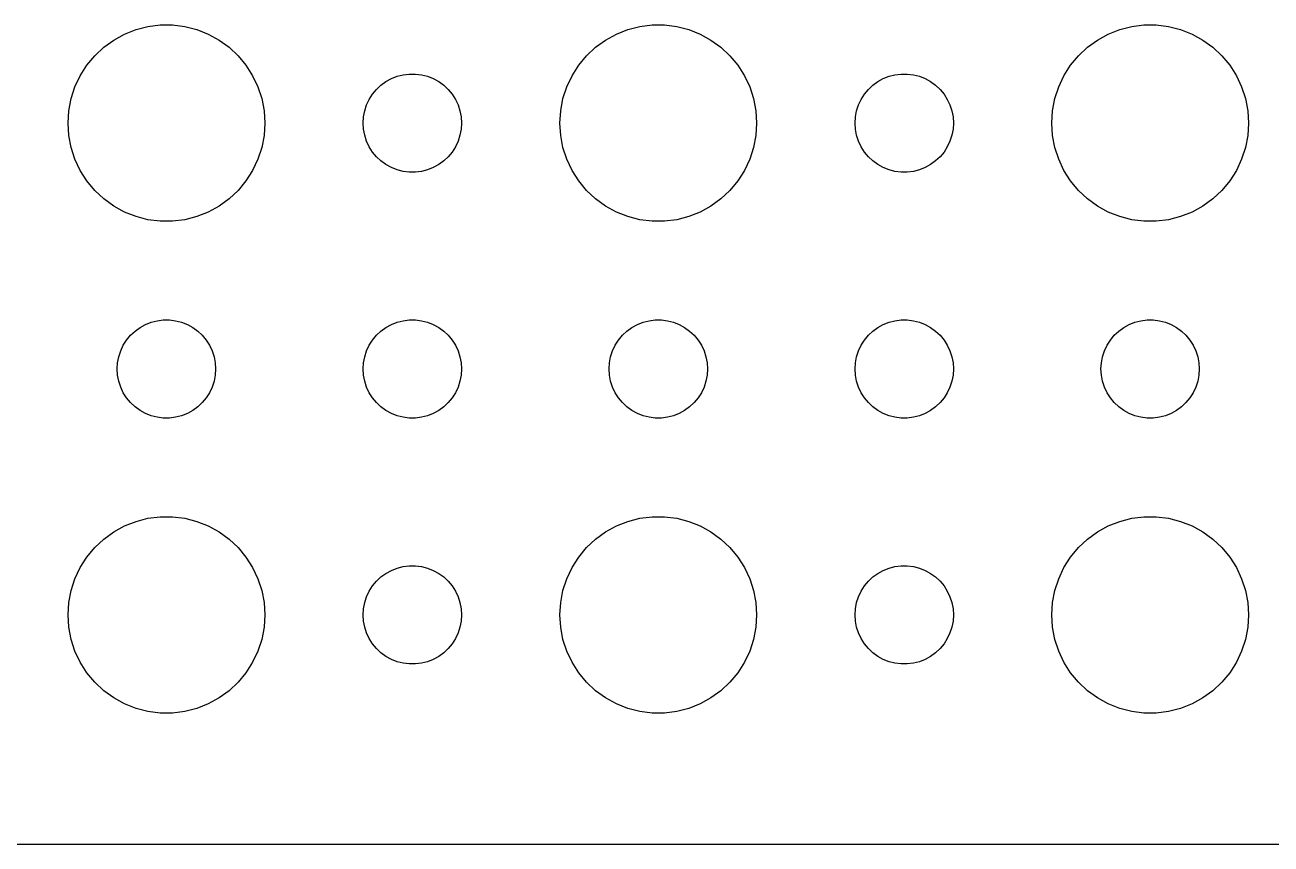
# Model space of a CAD drawing. Header units: metres. Extents: x -134 to 134, y 176 to 508.
# Drawn here: x -71.81 to -33.81, y 290.01 to 314.99 of the extents above; entities that cross this region are included whole.
import ezdxf

# ---------------------------------------------------------------- set-up
doc = ezdxf.new("R2010")
doc.units = ezdxf.units.M

msp = doc.modelspace()

# ---------------------------------------------------------------- linework, layer by layer
for p, q in [((-69.1075, 314.533), (-68.7773, 314.714)), ((-68.7773, 314.714), (-68.427, 314.853)), ((-68.427, 314.853), (-68.0621, 314.947)), ((-68.0621, 314.947), (-67.6884, 314.994)), ((-67.6884, 314.994), (-67.3116, 314.994)), ((-67.3116, 314.994), (-66.9379, 314.947)), ((-66.9379, 314.947), (-66.573, 314.853)), ((-66.573, 314.853), (-66.2227, 314.714)), ((-66.2227, 314.714), (-65.8925, 314.533)), ((-54.1075, 314.533), (-53.7773, 314.714)), ((-53.7773, 314.714), (-53.427, 314.853)), ((-53.427, 314.853), (-53.0621, 314.947)), ((-53.0621, 314.947), (-52.6884, 314.994)), ((-52.6884, 314.994), (-52.3116, 314.994)), ((-52.3116, 314.994), (-51.9379, 314.947)), ((-51.9379, 314.947), (-51.5729, 314.853)), ((-51.5729, 314.853), (-51.2227, 314.714)), ((-51.2227, 314.714), (-50.8925, 314.533)), ((-39.1075, 314.533), (-38.7773, 314.714)), ((-38.7773, 314.714), (-38.427, 314.853)), ((-38.427, 314.853), (-38.0621, 314.947)), ((-38.0621, 314.947), (-37.6884, 314.994)), ((-37.6884, 314.994), (-37.3116, 314.994)), ((-37.3116, 314.994), (-36.9379, 314.947)), ((-36.9379, 314.947), (-36.5729, 314.853)), ((-36.5729, 314.853), (-36.2227, 314.714)), ((-36.2227, 314.714), (-35.8925, 314.533)), ((-69.6869, 314.054), (-69.4123, 314.312)), ((-69.4123, 314.312), (-69.1075, 314.533)), ((-65.8925, 314.533), (-65.5877, 314.312)), ((-65.5877, 314.312), (-65.3131, 314.054)), ((-54.6869, 314.054), (-54.4123, 314.312)), ((-54.4123, 314.312), (-54.1075, 314.533)), ((-50.8925, 314.533), (-50.5877, 314.312)), ((-50.5877, 314.312), (-50.3131, 314.054)), ((-39.6869, 314.054), (-39.4123, 314.312)), ((-39.4123, 314.312), (-39.1075, 314.533)), ((-35.8925, 314.533), (-35.5877, 314.312)), ((-35.5877, 314.312), (-35.3131, 314.054)), ((-69.927, 313.763), (-69.6869, 314.054)), ((-65.3131, 314.054), (-65.073, 313.763)), ((-54.927, 313.763), (-54.6869, 314.054)), ((-50.3131, 314.054), (-50.0729, 313.763)), ((-39.927, 313.763), (-39.6869, 314.054)), ((-35.3131, 314.054), (-35.0729, 313.763)), ((-70.1289, 313.445), (-69.927, 313.763)), ((-65.073, 313.763), (-64.8711, 313.445)), ((-55.1289, 313.445), (-54.927, 313.763)), ((-50.0729, 313.763), (-49.8711, 313.445)), ((-40.1289, 313.445), (-39.927, 313.763)), ((-35.0729, 313.763), (-34.8711, 313.445)), ((-70.2893, 313.104), (-70.1289, 313.445)), ((-64.8711, 313.445), (-64.7107, 313.104)), ((-61.0934, 313.027), (-60.9561, 313.156)), ((-60.9561, 313.156), (-60.8037, 313.266)), ((-60.8037, 313.266), (-60.6387, 313.357)), ((-60.6387, 313.357), (-60.4635, 313.427)), ((-60.4635, 313.427), (-60.2811, 313.473)), ((-60.2811, 313.473), (-60.0942, 313.497)), ((-60.0942, 313.497), (-59.9058, 313.497)), ((-59.9058, 313.497), (-59.7189, 313.473)), ((-59.7189, 313.473), (-59.5365, 313.427)), ((-59.5365, 313.427), (-59.3613, 313.357)), ((-59.3613, 313.357), (-59.1963, 313.266)), ((-59.1963, 313.266), (-59.0439, 313.156)), ((-59.0439, 313.156), (-58.9065, 313.027)), ((-55.2893, 313.104), (-55.1289, 313.445)), ((-49.8711, 313.445), (-49.7107, 313.104)), ((-46.0934, 313.027), (-45.9561, 313.156)), ((-45.9561, 313.156), (-45.8037, 313.266)), ((-45.8037, 313.266), (-45.6387, 313.357)), ((-45.6387, 313.357), (-45.4635, 313.427)), ((-45.4635, 313.427), (-45.2811, 313.473)), ((-45.2811, 313.473), (-45.0942, 313.497)), ((-45.0942, 313.497), (-44.9058, 313.497)), ((-44.9058, 313.497), (-44.7189, 313.473)), ((-44.7189, 313.473), (-44.5365, 313.427)), ((-44.5365, 313.427), (-44.3613, 313.357)), ((-44.3613, 313.357), (-44.1963, 313.266)), ((-44.1963, 313.266), (-44.0439, 313.156)), ((-44.0439, 313.156), (-43.9065, 313.027)), ((-40.2893, 313.104), (-40.1289, 313.445)), ((-34.8711, 313.445), (-34.7107, 313.104)), ((-70.4057, 312.746), (-70.2893, 313.104)), ((-64.7107, 313.104), (-64.5943, 312.746)), ((-61.3145, 312.723), (-61.2135, 312.882)), ((-61.2135, 312.882), (-61.0934, 313.027)), ((-58.9065, 313.027), (-58.7865, 312.882)), ((-58.7865, 312.882), (-58.6855, 312.723)), ((-55.4057, 312.746), (-55.2893, 313.104)), ((-49.7107, 313.104), (-49.5942, 312.746)), ((-46.3145, 312.723), (-46.2135, 312.882)), ((-46.2135, 312.882), (-46.0934, 313.027)), ((-43.9065, 313.027), (-43.7865, 312.882)), ((-43.7865, 312.882), (-43.6855, 312.723)), ((-40.4057, 312.746), (-40.2893, 313.104)), ((-34.7107, 313.104), (-34.5942, 312.746)), ((-70.4763, 312.376), (-70.4057, 312.746)), ((-64.5943, 312.746), (-64.5237, 312.376)), ((-61.4529, 312.373), (-61.3947, 312.552)), ((-61.3947, 312.552), (-61.3145, 312.723)), ((-58.6855, 312.723), (-58.6053, 312.552)), ((-58.6053, 312.552), (-58.5471, 312.373)), ((-55.4763, 312.376), (-55.4057, 312.746)), ((-49.5942, 312.746), (-49.5237, 312.376)), ((-46.4529, 312.373), (-46.3947, 312.552)), ((-46.3947, 312.552), (-46.3145, 312.723)), ((-43.6855, 312.723), (-43.6053, 312.552)), ((-43.6053, 312.552), (-43.5471, 312.373)), ((-40.4763, 312.376), (-40.4057, 312.746)), ((-34.5942, 312.746), (-34.5237, 312.376)), ((-70.5, 312), (-70.4763, 312.376)), ((-64.5237, 312.376), (-64.5, 312)), ((-61.5, 312), (-61.4882, 312.188)), ((-61.4882, 312.188), (-61.4529, 312.373)), ((-58.5471, 312.373), (-58.5118, 312.188)), ((-58.5118, 312.188), (-58.5, 312)), ((-55.5, 312), (-55.4763, 312.376)), ((-49.5237, 312.376), (-49.5, 312)), ((-46.5, 312), (-46.4882, 312.188)), ((-46.4882, 312.188), (-46.4529, 312.373)), ((-43.5471, 312.373), (-43.5118, 312.188)), ((-43.5118, 312.188), (-43.5, 312)), ((-40.5, 312), (-40.4763, 312.376)), ((-34.5237, 312.376), (-34.5, 312)), ((-70.4763, 311.624), (-70.5, 312)), ((-64.5, 312), (-64.5237, 311.624)), ((-61.4882, 311.812), (-61.5, 312)), ((-61.4529, 311.627), (-61.4882, 311.812)), ((-61.3947, 311.448), (-61.4529, 311.627)), ((-58.5471, 311.627), (-58.6053, 311.448)), ((-58.5118, 311.812), (-58.5471, 311.627)), ((-58.5, 312), (-58.5118, 311.812)), ((-55.4763, 311.624), (-55.5, 312)), ((-49.5, 312), (-49.5237, 311.624)), ((-46.4882, 311.812), (-46.5, 312)), ((-46.4529, 311.627), (-46.4882, 311.812)), ((-46.3947, 311.448), (-46.4529, 311.627)), ((-43.5471, 311.627), (-43.6053, 311.448)), ((-43.5118, 311.812), (-43.5471, 311.627)), ((-43.5, 312), (-43.5118, 311.812)), ((-40.4763, 311.624), (-40.5, 312)), ((-34.5, 312), (-34.5237, 311.624)), ((-70.4057, 311.254), (-70.4763, 311.624)), ((-70.2893, 310.896), (-70.4057, 311.254)), ((-64.5943, 311.254), (-64.7107, 310.896)), ((-64.5237, 311.624), (-64.5943, 311.254)), ((-61.3145, 311.277), (-61.3947, 311.448)), ((-61.2135, 311.118), (-61.3145, 311.277)), ((-58.6855, 311.277), (-58.7865, 311.118)), ((-58.6053, 311.448), (-58.6855, 311.277)), ((-55.4057, 311.254), (-55.4763, 311.624)), ((-55.2893, 310.896), (-55.4057, 311.254)), ((-49.5942, 311.254), (-49.7107, 310.896)), ((-49.5237, 311.624), (-49.5942, 311.254)), ((-46.3145, 311.277), (-46.3947, 311.448)), ((-46.2135, 311.118), (-46.3145, 311.277)), ((-43.6855, 311.277), (-43.7865, 311.118)), ((-43.6053, 311.448), (-43.6855, 311.277)), ((-40.4057, 311.254), (-40.4763, 311.624)), ((-40.2893, 310.896), (-40.4057, 311.254)), ((-34.5942, 311.254), (-34.7107, 310.896)), ((-34.5237, 311.624), (-34.5942, 311.254)), ((-70.1289, 310.555), (-70.2893, 310.896)), ((-64.7107, 310.896), (-64.8711, 310.555)), ((-61.0934, 310.973), (-61.2135, 311.118)), ((-60.9561, 310.844), (-61.0934, 310.973)), ((-58.9065, 310.973), (-59.0439, 310.844)), ((-58.7865, 311.118), (-58.9065, 310.973)), ((-55.1289, 310.555), (-55.2893, 310.896)), ((-49.7107, 310.896), (-49.8711, 310.555)), ((-46.0934, 310.973), (-46.2135, 311.118)), ((-45.9561, 310.844), (-46.0934, 310.973)), ((-43.9065, 310.973), (-44.0439, 310.844)), ((-43.7865, 311.118), (-43.9065, 310.973)), ((-40.1289, 310.555), (-40.2893, 310.896)), ((-34.7107, 310.896), (-34.8711, 310.555)), ((-69.927, 310.237), (-70.1289, 310.555)), ((-64.8711, 310.555), (-65.073, 310.237)), ((-60.8037, 310.734), (-60.9561, 310.844)), ((-60.6387, 310.643), (-60.8037, 310.734)), ((-60.4635, 310.573), (-60.6387, 310.643)), ((-60.2811, 310.527), (-60.4635, 310.573)), ((-60.0942, 310.503), (-60.2811, 310.527)), ((-59.9058, 310.503), (-60.0942, 310.503)), ((-59.7189, 310.527), (-59.9058, 310.503)), ((-59.5365, 310.573), (-59.7189, 310.527)), ((-59.3613, 310.643), (-59.5365, 310.573)), ((-59.1963, 310.734), (-59.3613, 310.643)), ((-59.0439, 310.844), (-59.1963, 310.734)), ((-54.927, 310.237), (-55.1289, 310.555)), ((-49.8711, 310.555), (-50.0729, 310.237)), ((-45.8037, 310.734), (-45.9561, 310.844)), ((-45.6387, 310.643), (-45.8037, 310.734)), ((-45.4635, 310.573), (-45.6387, 310.643)), ((-45.2811, 310.527), (-45.4635, 310.573)), ((-45.0942, 310.503), (-45.2811, 310.527)), ((-44.9058, 310.503), (-45.0942, 310.503)), ((-44.7189, 310.527), (-44.9058, 310.503)), ((-44.5365, 310.573), (-44.7189, 310.527)), ((-44.3613, 310.643), (-44.5365, 310.573)), ((-44.1963, 310.734), (-44.3613, 310.643)), ((-44.0439, 310.844), (-44.1963, 310.734)), ((-39.927, 310.237), (-40.1289, 310.555)), ((-34.8711, 310.555), (-35.0729, 310.237)), ((-69.6869, 309.946), (-69.927, 310.237)), ((-65.073, 310.237), (-65.3131, 309.946)), ((-54.6869, 309.946), (-54.927, 310.237)), ((-50.0729, 310.237), (-50.3131, 309.946)), ((-39.6869, 309.946), (-39.927, 310.237)), ((-35.0729, 310.237), (-35.3131, 309.946)), ((-69.4123, 309.688), (-69.6869, 309.946)), ((-65.3131, 309.946), (-65.5877, 309.688)), ((-54.4123, 309.688), (-54.6869, 309.946)), ((-50.3131, 309.946), (-50.5877, 309.688)), ((-39.4123, 309.688), (-39.6869, 309.946)), ((-35.3131, 309.946), (-35.5877, 309.688)), ((-69.1075, 309.467), (-69.4123, 309.688)), ((-68.7773, 309.286), (-69.1075, 309.467)), ((-65.8925, 309.467), (-66.2227, 309.286)), ((-65.5877, 309.688), (-65.8925, 309.467)), ((-54.1075, 309.467), (-54.4123, 309.688)), ((-53.7773, 309.286), (-54.1075, 309.467)), ((-50.8925, 309.467), (-51.2227, 309.286)), ((-50.5877, 309.688), (-50.8925, 309.467)), ((-39.1075, 309.467), (-39.4123, 309.688)), ((-38.7773, 309.286), (-39.1075, 309.467)), ((-35.8925, 309.467), (-36.2227, 309.286)), ((-35.5877, 309.688), (-35.8925, 309.467)), ((-68.427, 309.147), (-68.7773, 309.286)), ((-68.0621, 309.053), (-68.427, 309.147)), ((-67.6884, 309.006), (-68.0621, 309.053)), ((-67.3116, 309.006), (-67.6884, 309.006)), ((-66.9379, 309.053), (-67.3116, 309.006)), ((-66.573, 309.147), (-66.9379, 309.053)), ((-66.2227, 309.286), (-66.573, 309.147)), ((-53.427, 309.147), (-53.7773, 309.286)), ((-53.0621, 309.053), (-53.427, 309.147)), ((-52.6884, 309.006), (-53.0621, 309.053)), ((-52.3116, 309.006), (-52.6884, 309.006)), ((-51.9379, 309.053), (-52.3116, 309.006)), ((-51.5729, 309.147), (-51.9379, 309.053)), ((-51.2227, 309.286), (-51.5729, 309.147)), ((-38.427, 309.147), (-38.7773, 309.286)), ((-38.0621, 309.053), (-38.427, 309.147)), ((-37.6884, 309.006), (-38.0621, 309.053)), ((-37.3116, 309.006), (-37.6884, 309.006)), ((-36.9379, 309.053), (-37.3116, 309.006)), ((-36.5729, 309.147), (-36.9379, 309.053)), ((-36.2227, 309.286), (-36.5729, 309.147)), ((-68.1387, 305.857), (-67.9635, 305.927)), ((-67.9635, 305.927), (-67.7811, 305.973)), ((-67.7811, 305.973), (-67.5942, 305.997)), ((-67.5942, 305.997), (-67.4058, 305.997)), ((-67.4058, 305.997), (-67.2189, 305.973)), ((-67.2189, 305.973), (-67.0365, 305.927)), ((-67.0365, 305.927), (-66.8613, 305.857)), ((-60.6387, 305.857), (-60.4635, 305.927)), ((-60.4635, 305.927), (-60.2811, 305.973)), ((-60.2811, 305.973), (-60.0942, 305.997)), ((-60.0942, 305.997), (-59.9058, 305.997)), ((-59.9058, 305.997), (-59.7189, 305.973)), ((-59.7189, 305.973), (-59.5365, 305.927)), ((-59.5365, 305.927), (-59.3613, 305.857)), ((-53.1387, 305.857), (-52.9635, 305.927)), ((-52.9635, 305.927), (-52.7811, 305.973)), ((-52.7811, 305.973), (-52.5942, 305.997)), ((-52.5942, 305.997), (-52.4058, 305.997)), ((-52.4058, 305.997), (-52.2189, 305.973)), ((-52.2189, 305.973), (-52.0365, 305.927)), ((-52.0365, 305.927), (-51.8613, 305.857)), ((-45.6387, 305.857), (-45.4635, 305.927)), ((-45.4635, 305.927), (-45.2811, 305.973)), ((-45.2811, 305.973), (-45.0942, 305.997)), ((-45.0942, 305.997), (-44.9058, 305.997)), ((-44.9058, 305.997), (-44.7189, 305.973)), ((-44.7189, 305.973), (-44.5365, 305.927)), ((-44.5365, 305.927), (-44.3613, 305.857)), ((-38.1387, 305.857), (-37.9635, 305.927)), ((-37.9635, 305.927), (-37.7811, 305.973)), ((-37.7811, 305.973), (-37.5942, 305.997)), ((-37.5942, 305.997), (-37.4058, 305.997)), ((-37.4058, 305.997), (-37.2189, 305.973)), ((-37.2189, 305.973), (-37.0365, 305.927)), ((-37.0365, 305.927), (-36.8613, 305.857)), ((-68.5934, 305.527), (-68.4561, 305.656)), ((-68.4561, 305.656), (-68.3037, 305.766)), ((-68.3037, 305.766), (-68.1387, 305.857)), ((-66.8613, 305.857), (-66.6963, 305.766)), ((-66.6963, 305.766), (-66.5439, 305.656)), ((-66.5439, 305.656), (-66.4065, 305.527)), ((-61.0934, 305.527), (-60.9561, 305.656)), ((-60.9561, 305.656), (-60.8037, 305.766)), ((-60.8037, 305.766), (-60.6387, 305.857)), ((-59.3613, 305.857), (-59.1963, 305.766)), ((-59.1963, 305.766), (-59.0439, 305.656)), ((-59.0439, 305.656), (-58.9065, 305.527)), ((-53.5934, 305.527), (-53.4561, 305.656)), ((-53.4561, 305.656), (-53.3037, 305.766)), ((-53.3037, 305.766), (-53.1387, 305.857)), ((-51.8613, 305.857), (-51.6963, 305.766)), ((-51.6963, 305.766), (-51.5439, 305.656)), ((-51.5439, 305.656), (-51.4065, 305.527)), ((-46.0934, 305.527), (-45.9561, 305.656)), ((-45.9561, 305.656), (-45.8037, 305.766)), ((-45.8037, 305.766), (-45.6387, 305.857)), ((-44.3613, 305.857), (-44.1963, 305.766)), ((-44.1963, 305.766), (-44.0439, 305.656)), ((-44.0439, 305.656), (-43.9065, 305.527)), ((-38.5934, 305.527), (-38.4561, 305.656)), ((-38.4561, 305.656), (-38.3037, 305.766)), ((-38.3037, 305.766), (-38.1387, 305.857)), ((-36.8613, 305.857), (-36.6963, 305.766)), ((-36.6963, 305.766), (-36.5439, 305.656)), ((-36.5439, 305.656), (-36.4065, 305.527)), ((-68.8947, 305.052), (-68.8145, 305.223)), ((-68.8145, 305.223), (-68.7135, 305.382)), ((-68.7135, 305.382), (-68.5934, 305.527)), ((-66.4065, 305.527), (-66.2865, 305.382)), ((-66.2865, 305.382), (-66.1855, 305.223)), ((-66.1855, 305.223), (-66.1053, 305.052)), ((-61.3947, 305.052), (-61.3145, 305.223)), ((-61.3145, 305.223), (-61.2135, 305.382)), ((-61.2135, 305.382), (-61.0934, 305.527)), ((-58.9065, 305.527), (-58.7865, 305.382)), ((-58.7865, 305.382), (-58.6855, 305.223)), ((-58.6855, 305.223), (-58.6053, 305.052)), ((-53.8947, 305.052), (-53.8145, 305.223)), ((-53.8145, 305.223), (-53.7135, 305.382)), ((-53.7135, 305.382), (-53.5934, 305.527)), ((-51.4065, 305.527), (-51.2865, 305.382)), ((-51.2865, 305.382), (-51.1855, 305.223)), ((-51.1855, 305.223), (-51.1053, 305.052)), ((-46.3947, 305.052), (-46.3145, 305.223)), ((-46.3145, 305.223), (-46.2135, 305.382)), ((-46.2135, 305.382), (-46.0934, 305.527)), ((-43.9065, 305.527), (-43.7865, 305.382)), ((-43.7865, 305.382), (-43.6855, 305.223)), ((-43.6855, 305.223), (-43.6053, 305.052)), ((-38.8947, 305.052), (-38.8145, 305.223)), ((-38.8145, 305.223), (-38.7135, 305.382)), ((-38.7135, 305.382), (-38.5934, 305.527)), ((-36.4065, 305.527), (-36.2865, 305.382)), ((-36.2865, 305.382), (-36.1855, 305.223)), ((-36.1855, 305.223), (-36.1053, 305.052)), ((-68.9882, 304.688), (-68.9529, 304.873)), ((-68.9529, 304.873), (-68.8947, 305.052)), ((-66.1053, 305.052), (-66.0471, 304.873)), ((-66.0471, 304.873), (-66.0118, 304.688)), ((-61.4882, 304.688), (-61.4529, 304.873)), ((-61.4529, 304.873), (-61.3947, 305.052)), ((-58.6053, 305.052), (-58.5471, 304.873)), ((-58.5471, 304.873), (-58.5118, 304.688)), ((-53.9882, 304.688), (-53.9529, 304.873)), ((-53.9529, 304.873), (-53.8947, 305.052)), ((-51.1053, 305.052), (-51.0471, 304.873)), ((-51.0471, 304.873), (-51.0118, 304.688)), ((-46.4882, 304.688), (-46.4529, 304.873)), ((-46.4529, 304.873), (-46.3947, 305.052)), ((-43.6053, 305.052), (-43.5471, 304.873)), ((-43.5471, 304.873), (-43.5118, 304.688)), ((-38.9882, 304.688), (-38.9529, 304.873)), ((-38.9529, 304.873), (-38.8947, 305.052)), ((-36.1053, 305.052), (-36.0471, 304.873)), ((-36.0471, 304.873), (-36.0118, 304.688)), ((-69, 304.5), (-68.9882, 304.688)), ((-68.9882, 304.312), (-69, 304.5)), ((-66.0118, 304.688), (-66, 304.5)), ((-66, 304.5), (-66.0118, 304.312)), ((-61.5, 304.5), (-61.4882, 304.688)), ((-61.4882, 304.312), (-61.5, 304.5)), ((-58.5118, 304.688), (-58.5, 304.5)), ((-58.5, 304.5), (-58.5118, 304.312)), ((-54, 304.5), (-53.9882, 304.688)), ((-53.9882, 304.312), (-54, 304.5)), ((-51.0118, 304.688), (-51, 304.5)), ((-51, 304.5), (-51.0118, 304.312)), ((-46.5, 304.5), (-46.4882, 304.688)), ((-46.4882, 304.312), (-46.5, 304.5)), ((-43.5118, 304.688), (-43.5, 304.5)), ((-43.5, 304.5), (-43.5118, 304.312)), ((-39, 304.5), (-38.9882, 304.688)), ((-38.9882, 304.312), (-39, 304.5)), ((-36.0118, 304.688), (-36, 304.5)), ((-36, 304.5), (-36.0118, 304.312)), ((-68.9529, 304.127), (-68.9882, 304.312)), ((-68.8947, 303.948), (-68.9529, 304.127)), ((-66.0471, 304.127), (-66.1053, 303.948)), ((-66.0118, 304.312), (-66.0471, 304.127)), ((-61.4529, 304.127), (-61.4882, 304.312)), ((-61.3947, 303.948), (-61.4529, 304.127)), ((-58.5471, 304.127), (-58.6053, 303.948)), ((-58.5118, 304.312), (-58.5471, 304.127)), ((-53.9529, 304.127), (-53.9882, 304.312)), ((-53.8947, 303.948), (-53.9529, 304.127)), ((-51.0471, 304.127), (-51.1053, 303.948)), ((-51.0118, 304.312), (-51.0471, 304.127)), ((-46.4529, 304.127), (-46.4882, 304.312)), ((-46.3947, 303.948), (-46.4529, 304.127)), ((-43.5471, 304.127), (-43.6053, 303.948)), ((-43.5118, 304.312), (-43.5471, 304.127)), ((-38.9529, 304.127), (-38.9882, 304.312)), ((-38.8947, 303.948), (-38.9529, 304.127)), ((-36.0471, 304.127), (-36.1053, 303.948)), ((-36.0118, 304.312), (-36.0471, 304.127)), ((-68.8145, 303.777), (-68.8947, 303.948)), ((-68.7135, 303.618), (-68.8145, 303.777)), ((-66.1855, 303.777), (-66.2865, 303.618)), ((-66.1053, 303.948), (-66.1855, 303.777)), ((-61.3145, 303.777), (-61.3947, 303.948)), ((-61.2135, 303.618), (-61.3145, 303.777)), ((-58.6855, 303.777), (-58.7865, 303.618)), ((-58.6053, 303.948), (-58.6855, 303.777)), ((-53.8145, 303.777), (-53.8947, 303.948)), ((-53.7135, 303.618), (-53.8145, 303.777)), ((-51.1855, 303.777), (-51.2865, 303.618)), ((-51.1053, 303.948), (-51.1855, 303.777)), ((-46.3145, 303.777), (-46.3947, 303.948)), ((-46.2135, 303.618), (-46.3145, 303.777)), ((-43.6855, 303.777), (-43.7865, 303.618)), ((-43.6053, 303.948), (-43.6855, 303.777)), ((-38.8145, 303.777), (-38.8947, 303.948)), ((-38.7135, 303.618), (-38.8145, 303.777)), ((-36.1855, 303.777), (-36.2865, 303.618)), ((-36.1053, 303.948), (-36.1855, 303.777)), ((-68.5934, 303.473), (-68.7135, 303.618)), ((-68.4561, 303.344), (-68.5934, 303.473)), ((-68.3037, 303.234), (-68.4561, 303.344)), ((-66.5439, 303.344), (-66.6963, 303.234)), ((-66.4065, 303.473), (-66.5439, 303.344)), ((-66.2865, 303.618), (-66.4065, 303.473)), ((-61.0934, 303.473), (-61.2135, 303.618)), ((-60.9561, 303.344), (-61.0934, 303.473)), ((-60.8037, 303.234), (-60.9561, 303.344)), ((-59.0439, 303.344), (-59.1963, 303.234)), ((-58.9065, 303.473), (-59.0439, 303.344)), ((-58.7865, 303.618), (-58.9065, 303.473)), ((-53.5934, 303.473), (-53.7135, 303.618)), ((-53.4561, 303.344), (-53.5934, 303.473)), ((-53.3037, 303.234), (-53.4561, 303.344)), ((-51.5439, 303.344), (-51.6963, 303.234)), ((-51.4065, 303.473), (-51.5439, 303.344)), ((-51.2865, 303.618), (-51.4065, 303.473)), ((-46.0934, 303.473), (-46.2135, 303.618)), ((-45.9561, 303.344), (-46.0934, 303.473)), ((-45.8037, 303.234), (-45.9561, 303.344)), ((-44.0439, 303.344), (-44.1963, 303.234)), ((-43.9065, 303.473), (-44.0439, 303.344)), ((-43.7865, 303.618), (-43.9065, 303.473)), ((-38.5934, 303.473), (-38.7135, 303.618)), ((-38.4561, 303.344), (-38.5934, 303.473)), ((-38.3037, 303.234), (-38.4561, 303.344)), ((-36.5439, 303.344), (-36.6963, 303.234)), ((-36.4065, 303.473), (-36.5439, 303.344)), ((-36.2865, 303.618), (-36.4065, 303.473)), ((-68.1387, 303.143), (-68.3037, 303.234)), ((-67.9635, 303.073), (-68.1387, 303.143)), ((-67.7811, 303.027), (-67.9635, 303.073)), ((-67.5942, 303.003), (-67.7811, 303.027)), ((-67.4058, 303.003), (-67.5942, 303.003)), ((-67.2189, 303.027), (-67.4058, 303.003)), ((-67.0365, 303.073), (-67.2189, 303.027)), ((-66.8613, 303.143), (-67.0365, 303.073)), ((-66.6963, 303.234), (-66.8613, 303.143)), ((-60.6387, 303.143), (-60.8037, 303.234)), ((-60.4635, 303.073), (-60.6387, 303.143)), ((-60.2811, 303.027), (-60.4635, 303.073)), ((-60.0942, 303.003), (-60.2811, 303.027)), ((-59.9058, 303.003), (-60.0942, 303.003)), ((-59.7189, 303.027), (-59.9058, 303.003)), ((-59.5365, 303.073), (-59.7189, 303.027)), ((-59.3613, 303.143), (-59.5365, 303.073)), ((-59.1963, 303.234), (-59.3613, 303.143)), ((-53.1387, 303.143), (-53.3037, 303.234)), ((-52.9635, 303.073), (-53.1387, 303.143)), ((-52.7811, 303.027), (-52.9635, 303.073)), ((-52.5942, 303.003), (-52.7811, 303.027)), ((-52.4058, 303.003), (-52.5942, 303.003)), ((-52.2189, 303.027), (-52.4058, 303.003)), ((-52.0365, 303.073), (-52.2189, 303.027)), ((-51.8613, 303.143), (-52.0365, 303.073)), ((-51.6963, 303.234), (-51.8613, 303.143)), ((-45.6387, 303.143), (-45.8037, 303.234)), ((-45.4635, 303.073), (-45.6387, 303.143)), ((-45.2811, 303.027), (-45.4635, 303.073)), ((-45.0942, 303.003), (-45.2811, 303.027)), ((-44.9058, 303.003), (-45.0942, 303.003)), ((-44.7189, 303.027), (-44.9058, 303.003)), ((-44.5365, 303.073), (-44.7189, 303.027)), ((-44.3613, 303.143), (-44.5365, 303.073)), ((-44.1963, 303.234), (-44.3613, 303.143)), ((-38.1387, 303.143), (-38.3037, 303.234)), ((-37.9635, 303.073), (-38.1387, 303.143)), ((-37.7811, 303.027), (-37.9635, 303.073)), ((-37.5942, 303.003), (-37.7811, 303.027)), ((-37.4058, 303.003), (-37.5942, 303.003)), ((-37.2189, 303.027), (-37.4058, 303.003)), ((-37.0365, 303.073), (-37.2189, 303.027)), ((-36.8613, 303.143), (-37.0365, 303.073)), ((-36.6963, 303.234), (-36.8613, 303.143)), ((-68.7773, 299.714), (-68.427, 299.853)), ((-68.427, 299.853), (-68.0621, 299.947)), ((-68.0621, 299.947), (-67.6884, 299.994)), ((-67.6884, 299.994), (-67.3116, 299.994)), ((-67.3116, 299.994), (-66.9379, 299.947)), ((-66.9379, 299.947), (-66.573, 299.853)), ((-66.573, 299.853), (-66.2227, 299.714)), ((-53.7773, 299.714), (-53.427, 299.853)), ((-53.427, 299.853), (-53.0621, 299.947)), ((-53.0621, 299.947), (-52.6884, 299.994)), ((-52.6884, 299.994), (-52.3116, 299.994)), ((-52.3116, 299.994), (-51.9379, 299.947)), ((-51.9379, 299.947), (-51.5729, 299.853)), ((-51.5729, 299.853), (-51.2227, 299.714)), ((-38.7773, 299.714), (-38.427, 299.853)), ((-38.427, 299.853), (-38.0621, 299.947)), ((-38.0621, 299.947), (-37.6884, 299.994)), ((-37.6884, 299.994), (-37.3116, 299.994)), ((-37.3116, 299.994), (-36.9379, 299.947)), ((-36.9379, 299.947), (-36.5729, 299.853)), ((-36.5729, 299.853), (-36.2227, 299.714)), ((-69.4123, 299.312), (-69.1075, 299.533)), ((-69.1075, 299.533), (-68.7773, 299.714)), ((-66.2227, 299.714), (-65.8925, 299.533)), ((-65.8925, 299.533), (-65.5877, 299.312)), ((-54.4123, 299.312), (-54.1075, 299.533)), ((-54.1075, 299.533), (-53.7773, 299.714)), ((-51.2227, 299.714), (-50.8925, 299.533)), ((-50.8925, 299.533), (-50.5877, 299.312)), ((-39.4123, 299.312), (-39.1075, 299.533)), ((-39.1075, 299.533), (-38.7773, 299.714)), ((-36.2227, 299.714), (-35.8925, 299.533)), ((-35.8925, 299.533), (-35.5877, 299.312)), ((-69.6869, 299.054), (-69.4123, 299.312)), ((-65.5877, 299.312), (-65.3131, 299.054)), ((-54.6869, 299.054), (-54.4123, 299.312)), ((-50.5877, 299.312), (-50.3131, 299.054)), ((-39.6869, 299.054), (-39.4123, 299.312)), ((-35.5877, 299.312), (-35.3131, 299.054)), ((-70.1289, 298.445), (-69.927, 298.763)), ((-69.927, 298.763), (-69.6869, 299.054)), ((-65.3131, 299.054), (-65.073, 298.763)), ((-65.073, 298.763), (-64.8711, 298.445)), ((-55.1289, 298.445), (-54.927, 298.763)), ((-54.927, 298.763), (-54.6869, 299.054)), ((-50.3131, 299.054), (-50.0729, 298.763)), ((-50.0729, 298.763), (-49.8711, 298.445)), ((-40.1289, 298.445), (-39.927, 298.763)), ((-39.927, 298.763), (-39.6869, 299.054)), ((-35.3131, 299.054), (-35.0729, 298.763)), ((-35.0729, 298.763), (-34.8711, 298.445)), ((-70.2893, 298.104), (-70.1289, 298.445)), ((-64.8711, 298.445), (-64.7107, 298.104)), ((-60.8037, 298.266), (-60.6387, 298.357)), ((-60.6387, 298.357), (-60.4635, 298.427)), ((-60.4635, 298.427), (-60.2811, 298.473)), ((-60.2811, 298.473), (-60.0942, 298.497)), ((-60.0942, 298.497), (-59.9058, 298.497)), ((-59.9058, 298.497), (-59.7189, 298.473)), ((-59.7189, 298.473), (-59.5365, 298.427)), ((-59.5365, 298.427), (-59.3613, 298.357)), ((-59.3613, 298.357), (-59.1963, 298.266)), ((-55.2893, 298.104), (-55.1289, 298.445)), ((-49.8711, 298.445), (-49.7107, 298.104)), ((-45.8037, 298.266), (-45.6387, 298.357)), ((-45.6387, 298.357), (-45.4635, 298.427)), ((-45.4635, 298.427), (-45.2811, 298.473)), ((-45.2811, 298.473), (-45.0942, 298.497)), ((-45.0942, 298.497), (-44.9058, 298.497)), ((-44.9058, 298.497), (-44.7189, 298.473)), ((-44.7189, 298.473), (-44.5365, 298.427)), ((-44.5365, 298.427), (-44.3613, 298.357)), ((-44.3613, 298.357), (-44.1963, 298.266)), ((-40.2893, 298.104), (-40.1289, 298.445)), ((-34.8711, 298.445), (-34.7107, 298.104)), ((-70.4057, 297.746), (-70.2893, 298.104)), ((-64.7107, 298.104), (-64.5943, 297.746)), ((-61.2135, 297.882), (-61.0934, 298.027)), ((-61.0934, 298.027), (-60.9561, 298.156)), ((-60.9561, 298.156), (-60.8037, 298.266)), ((-59.1963, 298.266), (-59.0439, 298.156)), ((-59.0439, 298.156), (-58.9065, 298.027)), ((-58.9065, 298.027), (-58.7865, 297.882)), ((-55.4057, 297.746), (-55.2893, 298.104)), ((-49.7107, 298.104), (-49.5942, 297.746)), ((-46.2135, 297.882), (-46.0934, 298.027)), ((-46.0934, 298.027), (-45.9561, 298.156)), ((-45.9561, 298.156), (-45.8037, 298.266)), ((-44.1963, 298.266), (-44.0439, 298.156)), ((-44.0439, 298.156), (-43.9065, 298.027)), ((-43.9065, 298.027), (-43.7865, 297.882)), ((-40.4057, 297.746), (-40.2893, 298.104)), ((-34.7107, 298.104), (-34.5942, 297.746)), ((-70.4763, 297.376), (-70.4057, 297.746)), ((-64.5943, 297.746), (-64.5237, 297.376)), ((-61.3947, 297.552), (-61.3145, 297.723)), ((-61.3145, 297.723), (-61.2135, 297.882)), ((-58.7865, 297.882), (-58.6855, 297.723)), ((-58.6855, 297.723), (-58.6053, 297.552)), ((-55.4763, 297.376), (-55.4057, 297.746)), ((-49.5942, 297.746), (-49.5237, 297.376)), ((-46.3947, 297.552), (-46.3145, 297.723)), ((-46.3145, 297.723), (-46.2135, 297.882)), ((-43.7865, 297.882), (-43.6855, 297.723)), ((-43.6855, 297.723), (-43.6053, 297.552)), ((-40.4763, 297.376), (-40.4057, 297.746)), ((-34.5942, 297.746), (-34.5237, 297.376)), ((-70.5, 297), (-70.4763, 297.376)), ((-64.5237, 297.376), (-64.5, 297)), ((-61.5, 297), (-61.4882, 297.188)), ((-61.4882, 297.188), (-61.4529, 297.373)), ((-61.4529, 297.373), (-61.3947, 297.552)), ((-58.6053, 297.552), (-58.5471, 297.373)), ((-58.5471, 297.373), (-58.5118, 297.188)), ((-58.5118, 297.188), (-58.5, 297)), ((-55.5, 297), (-55.4763, 297.376)), ((-49.5237, 297.376), (-49.5, 297)), ((-46.5, 297), (-46.4882, 297.188)), ((-46.4882, 297.188), (-46.4529, 297.373)), ((-46.4529, 297.373), (-46.3947, 297.552)), ((-43.6053, 297.552), (-43.5471, 297.373)), ((-43.5471, 297.373), (-43.5118, 297.188)), ((-43.5118, 297.188), (-43.5, 297)), ((-40.5, 297), (-40.4763, 297.376)), ((-34.5237, 297.376), (-34.5, 297)), ((-70.4763, 296.624), (-70.5, 297)), ((-64.5, 297), (-64.5237, 296.624)), ((-61.4882, 296.812), (-61.5, 297)), ((-61.4529, 296.627), (-61.4882, 296.812)), ((-58.5118, 296.812), (-58.5471, 296.627)), ((-58.5, 297), (-58.5118, 296.812)), ((-55.4763, 296.624), (-55.5, 297)), ((-49.5, 297), (-49.5237, 296.624)), ((-46.4882, 296.812), (-46.5, 297)), ((-46.4529, 296.627), (-46.4882, 296.812)), ((-43.5118, 296.812), (-43.5471, 296.627)), ((-43.5, 297), (-43.5118, 296.812)), ((-40.4763, 296.624), (-40.5, 297)), ((-34.5, 297), (-34.5237, 296.624)), ((-70.4057, 296.254), (-70.4763, 296.624)), ((-64.5237, 296.624), (-64.5943, 296.254)), ((-61.3947, 296.448), (-61.4529, 296.627)), ((-61.3145, 296.277), (-61.3947, 296.448)), ((-58.6053, 296.448), (-58.6855, 296.277)), ((-58.5471, 296.627), (-58.6053, 296.448)), ((-55.4057, 296.254), (-55.4763, 296.624)), ((-49.5237, 296.624), (-49.5942, 296.254)), ((-46.3947, 296.448), (-46.4529, 296.627)), ((-46.3145, 296.277), (-46.3947, 296.448)), ((-43.6053, 296.448), (-43.6855, 296.277)), ((-43.5471, 296.627), (-43.6053, 296.448)), ((-40.4057, 296.254), (-40.4763, 296.624)), ((-34.5237, 296.624), (-34.5942, 296.254)), ((-70.2893, 295.896), (-70.4057, 296.254)), ((-64.5943, 296.254), (-64.7107, 295.896)), ((-61.2135, 296.118), (-61.3145, 296.277)), ((-61.0934, 295.973), (-61.2135, 296.118)), ((-58.7865, 296.118), (-58.9065, 295.973)), ((-58.6855, 296.277), (-58.7865, 296.118)), ((-55.2893, 295.896), (-55.4057, 296.254)), ((-49.5942, 296.254), (-49.7107, 295.896)), ((-46.2135, 296.118), (-46.3145, 296.277)), ((-46.0934, 295.973), (-46.2135, 296.118)), ((-43.7865, 296.118), (-43.9065, 295.973)), ((-43.6855, 296.277), (-43.7865, 296.118)), ((-40.2893, 295.896), (-40.4057, 296.254)), ((-34.5942, 296.254), (-34.7107, 295.896)), ((-70.1289, 295.555), (-70.2893, 295.896)), ((-64.7107, 295.896), (-64.8711, 295.555)), ((-60.9561, 295.844), (-61.0934, 295.973)), ((-60.8037, 295.734), (-60.9561, 295.844)), ((-60.6387, 295.643), (-60.8037, 295.734)), ((-59.1963, 295.734), (-59.3613, 295.643)), ((-59.0439, 295.844), (-59.1963, 295.734)), ((-58.9065, 295.973), (-59.0439, 295.844)), ((-55.1289, 295.555), (-55.2893, 295.896)), ((-49.7107, 295.896), (-49.8711, 295.555)), ((-45.9561, 295.844), (-46.0934, 295.973)), ((-45.8037, 295.734), (-45.9561, 295.844)), ((-45.6387, 295.643), (-45.8037, 295.734)), ((-44.1963, 295.734), (-44.3613, 295.643)), ((-44.0439, 295.844), (-44.1963, 295.734)), ((-43.9065, 295.973), (-44.0439, 295.844)), ((-40.1289, 295.555), (-40.2893, 295.896)), ((-34.7107, 295.896), (-34.8711, 295.555)), ((-69.927, 295.237), (-70.1289, 295.555)), ((-64.8711, 295.555), (-65.073, 295.237)), ((-60.4635, 295.573), (-60.6387, 295.643)), ((-60.2811, 295.527), (-60.4635, 295.573)), ((-60.0942, 295.503), (-60.2811, 295.527)), ((-59.9058, 295.503), (-60.0942, 295.503)), ((-59.7189, 295.527), (-59.9058, 295.503)), ((-59.5365, 295.573), (-59.7189, 295.527)), ((-59.3613, 295.643), (-59.5365, 295.573)), ((-54.927, 295.237), (-55.1289, 295.555)), ((-49.8711, 295.555), (-50.0729, 295.237)), ((-45.4635, 295.573), (-45.6387, 295.643)), ((-45.2811, 295.527), (-45.4635, 295.573)), ((-45.0942, 295.503), (-45.2811, 295.527)), ((-44.9058, 295.503), (-45.0942, 295.503)), ((-44.7189, 295.527), (-44.9058, 295.503)), ((-44.5365, 295.573), (-44.7189, 295.527)), ((-44.3613, 295.643), (-44.5365, 295.573)), ((-39.927, 295.237), (-40.1289, 295.555)), ((-34.8711, 295.555), (-35.0729, 295.237)), ((-69.6869, 294.946), (-69.927, 295.237)), ((-69.4123, 294.688), (-69.6869, 294.946)), ((-65.3131, 294.946), (-65.5877, 294.688)), ((-65.073, 295.237), (-65.3131, 294.946)), ((-54.6869, 294.946), (-54.927, 295.237)), ((-54.4123, 294.688), (-54.6869, 294.946)), ((-50.3131, 294.946), (-50.5877, 294.688)), ((-50.0729, 295.237), (-50.3131, 294.946)), ((-39.6869, 294.946), (-39.927, 295.237)), ((-39.4123, 294.688), (-39.6869, 294.946)), ((-35.3131, 294.946), (-35.5877, 294.688)), ((-35.0729, 295.237), (-35.3131, 294.946)), ((-69.1075, 294.467), (-69.4123, 294.688)), ((-65.5877, 294.688), (-65.8925, 294.467)), ((-54.1075, 294.467), (-54.4123, 294.688)), ((-50.5877, 294.688), (-50.8925, 294.467)), ((-39.1075, 294.467), (-39.4123, 294.688)), ((-35.5877, 294.688), (-35.8925, 294.467)), ((-68.7773, 294.286), (-69.1075, 294.467)), ((-68.427, 294.147), (-68.7773, 294.286)), ((-68.0621, 294.053), (-68.427, 294.147)), ((-66.573, 294.147), (-66.9379, 294.053)), ((-66.2227, 294.286), (-66.573, 294.147)), ((-65.8925, 294.467), (-66.2227, 294.286)), ((-53.7773, 294.286), (-54.1075, 294.467)), ((-53.427, 294.147), (-53.7773, 294.286)), ((-53.0621, 294.053), (-53.427, 294.147)), ((-51.5729, 294.147), (-51.9379, 294.053)), ((-51.2227, 294.286), (-51.5729, 294.147)), ((-50.8925, 294.467), (-51.2227, 294.286)), ((-38.7773, 294.286), (-39.1075, 294.467)), ((-38.427, 294.147), (-38.7773, 294.286)), ((-38.0621, 294.053), (-38.427, 294.147)), ((-36.5729, 294.147), (-36.9379, 294.053)), ((-36.2227, 294.286), (-36.5729, 294.147)), ((-35.8925, 294.467), (-36.2227, 294.286)), ((-67.6884, 294.006), (-68.0621, 294.053)), ((-67.3116, 294.006), (-67.6884, 294.006)), ((-66.9379, 294.053), (-67.3116, 294.006)), ((-52.6884, 294.006), (-53.0621, 294.053)), ((-52.3116, 294.006), (-52.6884, 294.006)), ((-51.9379, 294.053), (-52.3116, 294.006)), ((-37.6884, 294.006), (-38.0621, 294.053)), ((-37.3116, 294.006), (-37.6884, 294.006)), ((-36.9379, 294.053), (-37.3116, 294.006)), ((-129.814, 290.01), (129.814, 290.01))]:
    msp.add_line(p, q)

doc.saveas('drawing.dxf')
